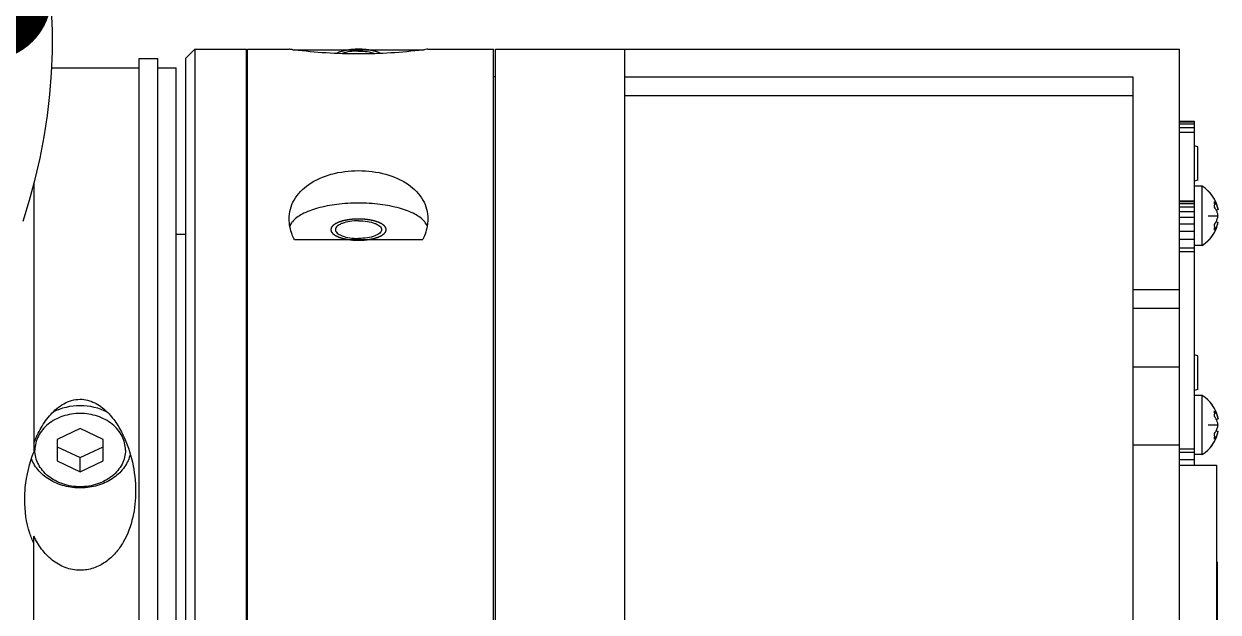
# Model space of a CAD drawing. Header units: millimetres. Extents: x 0 to 841, y 0 to 594.
# Drawn here: x 315.53 to 347.84, y 328.98 to 344.89 of the extents above; entities that cross this region are included whole.
import ezdxf

# ---------------------------------------------------------------- set-up
doc = ezdxf.new("R2010")
doc.units = ezdxf.units.MM
doc.header["$LTSCALE"] = 46.255
doc.layers.get('0').update_dxf_attribs({"linetype": 'CONTINUOUS'})
for name, color, linetype in [('AXIS', 7, 'CONTINUOUS'), ('COSMETIC', 7, 'CONTINUOUS'), ('NOTE', 7, 'CONTINUOUS')]:
    doc.layers.add(name, color=color, linetype=linetype)
doc.styles.get("Standard").update_dxf_attribs({"font": 'txt', "width": 0.85})
doc.dimstyles.get("Standard").update_dxf_attribs({"dimtxt": 3.5, "dimasz": 3.5, "dimexe": 1.5, "dimexo": 1, "dimtad": 1, "dimtxsty": 'STANDARD', "dimblk": '_FILLED', "dimblk1": '_FILLED', "dimblk2": '_FILLED', "dimcen": 0.09, "dimadec": 0, "dimazin": 0, "dimtol": 1, "dimtp": 0.01, "dimtm": 0.01, "dimtfac": 1, "dimtofl": 0, "dimtmove": 0, "dimatfit": 3, "dimldrblk": '_FILLED', "dimfxl": 1, "dimtolj": 1, "dimarcsym": 0})

# ---------------------------------------------------------------- blocks, each defined once
blk = doc.blocks.new('_FILLED')
at = {"color": 0, "linetype": 'BYBLOCK'}
blk.add_solid([(0, 0), (-1, 0.2143), (-1, -0.2143)], dxfattribs=at)

msp = doc.modelspace()

# ---------------------------------------------------------------- linework, layer by layer
at = {"color": 7, "linetype": 'CONTINUOUS'}
for p, q in [((319.905, 343.951), (320.155, 344.201)), ((320.155, 344.201), (320.155, 312.718)), ((328.296, 311.834), (328.296, 344.201)), ((328.296, 344.201), (346.796, 344.201)), ((331.796, 311.834), (331.796, 344.201)), ((346.796, 312.718), (346.796, 344.201)), ((318.655, 312.951), (318.655, 343.951)), ((318.655, 343.951), (319.155, 343.951)), ((319.155, 312.951), (319.155, 343.951)), ((319.905, 343.951), (319.905, 312.718)), ((316.285, 343.701), (318.655, 343.701)), ((319.155, 343.701), (319.655, 343.701)), ((319.655, 313.201), (319.655, 343.701)), ((345.546, 343.443), (331.796, 343.443)), ((345.546, 318.198), (345.546, 343.443)), ((345.546, 342.943), (331.796, 342.943)), ((346.796, 341.961), (347.195, 341.961)), ((346.796, 341.957), (347.195, 341.957)), ((347.195, 341.957), (347.195, 341.961)), ((321.586, 341.674), (321.555, 341.674)), ((347.296, 341.562), (347.195, 341.589)), ((347.296, 340.656), (347.296, 341.562)), ((315.805, 340.599), (315.805, 333.305)), ((347.296, 340.656), (347.195, 340.628)), ((347.411, 340.494), (347.195, 340.494)), ((347.411, 338.894), (347.411, 340.494)), ((321.586, 340.174), (321.555, 340.174)), ((347.787, 339.854), (347.843, 339.862)), ((347.787, 339.535), (347.843, 339.527)), ((319.655, 339.201), (319.905, 339.201)), ((347.411, 338.894), (347.195, 338.894)), ((346.796, 337.688), (345.546, 337.688)), ((346.796, 337.189), (345.546, 337.189)), ((347.296, 335.905), (347.195, 335.932)), ((347.296, 334.999), (347.296, 335.905)), ((346.796, 335.605), (345.546, 335.605)), ((347.296, 334.999), (347.195, 334.971)), ((347.411, 334.838), (347.195, 334.838)), ((347.411, 333.238), (347.411, 334.838)), ((321.586, 334.368), (321.555, 334.368)), ((347.787, 334.197), (347.843, 334.205)), ((317.055, 333.941), (316.43, 333.649)), ((317.68, 333.649), (317.055, 333.941)), ((347.787, 333.878), (347.843, 333.87)), ((316.43, 333.649), (316.43, 333.065)), ((316.43, 333.448), (317.055, 333.156)), ((317.055, 333.156), (317.68, 333.448)), ((317.68, 333.065), (317.68, 333.649)), ((346.796, 333.49), (345.546, 333.49)), ((317.055, 332.774), (317.055, 333.156)), ((347.411, 333.238), (347.195, 333.238)), ((316.43, 333.065), (317.055, 332.774)), ((317.055, 332.774), (317.68, 333.065)), ((321.586, 332.868), (321.555, 332.868)), ((347.796, 332.951), (347.796, 323.952)), ((315.805, 312.951), (315.805, 331.03)), ((347.816, 330.326), (347.796, 330.346)), ((347.816, 330.326), (347.816, 326.576))]:
    msp.add_line(p, q, dxfattribs=at)
at = {"color": 6, "linetype": 'CONTINUOUS'}
for p, q in [((346.796, 342.255), (347.195, 342.255)), ((346.796, 342.236), (347.195, 342.236)), ((346.796, 342.178), (347.195, 342.178)), ((347.195, 342.255), (347.195, 341.961)), ((346.796, 342.086), (347.195, 342.086)), ((347.195, 341.957), (347.195, 332.951)), ((346.796, 340.102), (347.195, 340.102)), ((346.796, 340.083), (347.195, 340.083)), ((346.796, 340.028), (347.195, 340.028)), ((346.796, 339.938), (347.195, 339.938)), ((346.796, 339.814), (347.195, 339.814)), ((346.796, 339.661), (347.195, 339.661)), ((346.796, 339.482), (347.195, 339.482)), ((346.796, 339.28), (347.195, 339.28)), ((346.796, 339.062), (347.195, 339.062)), ((346.796, 338.832), (347.195, 338.832)), ((346.796, 338.728), (347.195, 338.728)), ((346.796, 333.391), (347.195, 333.391)), ((346.796, 333.304), (347.195, 333.304)), ((346.796, 333.108), (347.195, 333.108))]:
    msp.add_line(p, q, dxfattribs=at)
at = {"color": 7, "linetype": 'CONTINUOUS'}
for centre, radius, start, end in [((300.805, 344.451), 15.5, 341.5686, 49.8222), ((346.918, 339.694), 0.94, 10.2812, 58.3634), ((347.285, 340.006), 0.465, 3.5777, 9.1083), ((347.193, 340.007), 0.557, 351.5751, 356.4765), ((347.201, 339.545), 0.663, 30.2643, 35.0303), ((347.267, 340.004), 0.483, 1.9483, 3.59), ((347.227, 340.004), 0.523, 356.5255, 358.082), ((347.248, 340.004), 0.503, 358.0676, 1.9324), ((347.23, 339.562), 0.629, 27.7147, 30.2565), ((347.249, 339.572), 0.608, 25.8086, 27.7108), ((347.275, 339.584), 0.58, 21.6351, 25.834), ((347.269, 339.807), 0.585, 334.186, 338.3449), ((347.3, 339.594), 0.553, 17.6746, 21.6404), ((347.3, 339.795), 0.553, 338.3596, 342.3254), ((347.323, 339.601), 0.529, 13.8384, 17.6705), ((347.323, 339.788), 0.529, 342.3295, 346.1616), ((347.341, 339.606), 0.509, 10.0433, 13.8351), ((347.341, 339.783), 0.509, 346.1649, 349.9567), ((346.918, 339.694), 0.94, 301.6366, 349.7188), ((347.194, 339.849), 0.672, 325.0006, 329.7049), ((347.201, 339.383), 0.549, 3.488, 8.4606), ((347.29, 339.383), 0.46, 350.8607, 356.4531), ((347.226, 339.385), 0.524, 1.9178, 3.4735), ((347.267, 339.385), 0.483, 356.4111, 358.052), ((347.24, 339.385), 0.51, 0.0048, 1.9192), ((347.255, 339.385), 0.495, 358.0534, 0.0043), ((347.23, 339.827), 0.629, 329.7435, 332.2853), ((347.249, 339.817), 0.608, 332.2892, 334.1914), ((347.38, 339.611), 0.47, 341.8813, 349.6995), ((346.918, 334.038), 0.94, 10.2812, 58.3634), ((347.285, 334.349), 0.465, 3.5777, 9.1083), ((347.193, 334.35), 0.557, 351.5751, 356.4765), ((347.201, 333.888), 0.663, 30.2643, 35.0303), ((347.267, 334.347), 0.483, 1.9483, 3.59), ((347.227, 334.347), 0.523, 356.5255, 358.082), ((347.248, 334.347), 0.503, 358.0676, 1.9324), ((347.23, 333.905), 0.629, 27.7147, 30.2565), ((347.249, 333.915), 0.608, 25.8086, 27.7108), ((347.275, 333.927), 0.58, 21.6351, 25.834), ((347.3, 333.937), 0.553, 17.6746, 21.6404), ((347.323, 333.944), 0.529, 13.8384, 17.6705), ((346.918, 334.038), 0.94, 301.6366, 349.7188), ((347.194, 334.192), 0.672, 325.0006, 329.7049), ((347.201, 333.726), 0.549, 3.488, 8.4606), ((347.23, 334.17), 0.629, 329.7435, 332.2853), ((347.249, 334.161), 0.608, 332.2892, 334.1914), ((347.269, 334.151), 0.585, 334.186, 338.3449), ((347.3, 334.138), 0.553, 338.3596, 342.3254), ((347.323, 334.131), 0.529, 342.3295, 346.1616), ((347.38, 333.954), 0.47, 341.8813, 349.6995), ((347.341, 333.949), 0.509, 10.0433, 13.8351), ((347.341, 334.126), 0.509, 346.1649, 349.9567), ((347.29, 333.726), 0.46, 350.8607, 356.4531), ((347.226, 333.728), 0.524, 1.9178, 3.4735), ((347.267, 333.728), 0.483, 356.4111, 358.052), ((347.24, 333.728), 0.51, 0.0048, 1.9192), ((347.255, 333.728), 0.495, 358.0534, 0.0043)]:
    msp.add_arc(centre, radius, start, end, dxfattribs=at)
at = {"color": 2, "linetype": 'CONTINUOUS'}
for points, knots in [([(324.34, 344.184), (324.331, 344.183), (324.314, 344.18), (324.295, 344.177), (324.282, 344.175), (324.277, 344.174), (324.273, 344.174), (324.269, 344.173), (324.262, 344.171), (324.251, 344.169), (324.239, 344.167), (324.227, 344.164), (324.217, 344.162), (324.21, 344.161), (324.206, 344.16), (324.202, 344.159), (324.197, 344.158), (324.186, 344.155), (324.172, 344.152), (324.159, 344.148), (324.152, 344.147), (324.148, 344.146), (324.145, 344.145), (324.143, 344.144), (324.139, 344.143), (324.133, 344.141), (324.12, 344.137), (324.108, 344.133), (324.097, 344.13), (324.093, 344.129), (324.089, 344.128), (324.086, 344.127), (324.08, 344.124), (324.072, 344.121), (324.062, 344.118), (324.052, 344.114), (324.044, 344.111), (324.038, 344.109), (324.035, 344.107), (324.032, 344.106), (324.029, 344.104), (324.023, 344.102), (324.015, 344.098), (324.003, 344.093), (323.994, 344.089), (323.989, 344.086)], [0, 0, 0, 0, 0.0625, 0.125, 0.140625, 0.15625, 0.164062, 0.171875, 0.1875, 0.21875, 0.25, 0.28125, 0.3125, 0.328125, 0.335938, 0.34375, 0.359375, 0.375, 0.4375, 0.46875, 0.484375, 0.492188, 0.5, 0.507812, 0.515625, 0.53125, 0.5625, 0.625, 0.640625, 0.65625, 0.664062, 0.671875, 0.6875, 0.71875, 0.75, 0.78125, 0.8125, 0.828125, 0.835938, 0.84375, 0.859375, 0.875, 0.90625, 0.9375, 1, 1, 1, 1]), ([(324.586, 344.2), (324.576, 344.2), (324.563, 344.2), (324.547, 344.199), (324.537, 344.199), (324.524, 344.199), (324.511, 344.198), (324.5, 344.198), (324.49, 344.197), (324.48, 344.197), (324.469, 344.196), (324.461, 344.196), (324.454, 344.195), (324.443, 344.195), (324.433, 344.194), (324.423, 344.193), (324.413, 344.192), (324.4, 344.191), (324.387, 344.19), (324.377, 344.188), (324.362, 344.187), (324.35, 344.185), (324.34, 344.184)], [0, 0, 0, 0, 0.125, 0.15625, 0.1875, 0.25, 0.3125, 0.34375, 0.375, 0.4375, 0.46875, 0.5, 0.53125, 0.5625, 0.625, 0.65625, 0.6875, 0.75, 0.8125, 0.84375, 0.875, 1, 1, 1, 1]), ([(324.833, 344.184), (324.823, 344.185), (324.811, 344.187), (324.796, 344.188), (324.786, 344.189), (324.773, 344.191), (324.76, 344.192), (324.75, 344.193), (324.74, 344.194), (324.73, 344.194), (324.719, 344.195), (324.712, 344.196), (324.704, 344.196), (324.694, 344.197), (324.683, 344.197), (324.673, 344.198), (324.662, 344.198), (324.649, 344.199), (324.636, 344.199), (324.626, 344.199), (324.61, 344.2), (324.597, 344.2), (324.586, 344.2)], [0, 0, 0, 0, 0.125, 0.15625, 0.1875, 0.25, 0.3125, 0.34375, 0.375, 0.4375, 0.46875, 0.5, 0.53125, 0.5625, 0.625, 0.65625, 0.6875, 0.75, 0.8125, 0.84375, 0.875, 1, 1, 1, 1]), ([(325.184, 344.086), (325.178, 344.089), (325.17, 344.093), (325.158, 344.098), (325.151, 344.102), (325.145, 344.104), (325.141, 344.106), (325.138, 344.107), (325.136, 344.108), (325.133, 344.109), (325.128, 344.111), (325.121, 344.114), (325.111, 344.117), (325.101, 344.121), (325.093, 344.124), (325.087, 344.126), (325.084, 344.128), (325.081, 344.129), (325.076, 344.13), (325.065, 344.133), (325.053, 344.137), (325.04, 344.141), (325.034, 344.143), (325.031, 344.144), (325.028, 344.145), (325.025, 344.146), (325.021, 344.147), (325.015, 344.148), (325.001, 344.152), (324.988, 344.155), (324.976, 344.158), (324.971, 344.159), (324.968, 344.16), (324.964, 344.161), (324.957, 344.162), (324.946, 344.164), (324.934, 344.167), (324.922, 344.169), (324.912, 344.171), (324.905, 344.173), (324.901, 344.173), (324.896, 344.174), (324.891, 344.175), (324.883, 344.176), (324.872, 344.178), (324.855, 344.181), (324.842, 344.183), (324.833, 344.184)], [0, 0, 0, 0, 0.0625, 0.09375, 0.125, 0.140625, 0.15625, 0.164062, 0.171875, 0.179688, 0.1875, 0.21875, 0.25, 0.28125, 0.3125, 0.328125, 0.335938, 0.34375, 0.359375, 0.375, 0.4375, 0.46875, 0.484375, 0.492188, 0.5, 0.507812, 0.515625, 0.53125, 0.5625, 0.625, 0.640625, 0.65625, 0.664062, 0.671875, 0.6875, 0.71875, 0.75, 0.78125, 0.8125, 0.828125, 0.835938, 0.84375, 0.859375, 0.875, 0.90625, 0.9375, 1, 1, 1, 1]), ([(324.586, 339.608), (324.574, 339.607), (324.55, 339.606), (324.52, 339.605), (324.495, 339.604), (324.48, 339.604), (324.468, 339.603), (324.459, 339.603), (324.451, 339.603), (324.446, 339.602), (324.443, 339.602), (324.441, 339.602), (324.439, 339.602), (324.436, 339.602), (324.431, 339.601), (324.423, 339.6), (324.414, 339.599), (324.403, 339.598), (324.388, 339.596), (324.371, 339.594), (324.353, 339.592), (324.339, 339.59), (324.327, 339.589), (324.318, 339.588), (324.311, 339.587), (324.306, 339.587), (324.303, 339.586), (324.301, 339.586), (324.299, 339.586), (324.296, 339.585), (324.291, 339.584), (324.284, 339.583), (324.276, 339.581), (324.266, 339.579), (324.252, 339.576), (324.236, 339.573), (324.22, 339.57), (324.206, 339.567), (324.196, 339.565), (324.188, 339.563), (324.181, 339.562), (324.176, 339.561), (324.173, 339.56), (324.171, 339.56), (324.17, 339.559), (324.167, 339.558), (324.163, 339.557), (324.157, 339.555), (324.15, 339.553), (324.14, 339.55), (324.128, 339.546), (324.114, 339.542), (324.099, 339.537), (324.087, 339.533), (324.078, 339.53), (324.072, 339.529), (324.067, 339.527), (324.063, 339.526), (324.06, 339.525), (324.058, 339.524), (324.057, 339.524), (324.056, 339.524), (324.055, 339.523), (324.054, 339.523), (324.053, 339.522), (324.05, 339.521), (324.047, 339.52), (324.044, 339.518), (324.039, 339.515), (324.031, 339.512), (324.021, 339.507), (324.01, 339.502), (323.998, 339.497), (323.988, 339.492), (323.981, 339.488), (323.976, 339.486), (323.972, 339.484), (323.969, 339.483), (323.967, 339.482), (323.965, 339.481), (323.964, 339.481), (323.963, 339.48), (323.963, 339.48), (323.962, 339.479), (323.961, 339.479), (323.959, 339.477), (323.957, 339.476), (323.954, 339.474), (323.95, 339.471), (323.944, 339.467), (323.937, 339.462), (323.929, 339.456), (323.92, 339.449), (323.913, 339.444), (323.907, 339.44), (323.903, 339.438), (323.901, 339.436), (323.898, 339.434), (323.897, 339.433), (323.895, 339.432), (323.895, 339.431), (323.894, 339.431), (323.894, 339.431), (323.893, 339.43), (323.892, 339.429), (323.891, 339.428), (323.89, 339.426), (323.888, 339.424), (323.886, 339.421), (323.882, 339.416), (323.878, 339.411), (323.873, 339.404), (323.867, 339.397), (323.863, 339.392), (323.859, 339.387), (323.857, 339.385), (323.855, 339.382), (323.854, 339.381), (323.853, 339.379), (323.852, 339.378), (323.852, 339.378), (323.851, 339.377), (323.851, 339.377), (323.851, 339.376), (323.851, 339.375), (323.85, 339.374), (323.85, 339.372), (323.849, 339.37), (323.848, 339.367), (323.847, 339.362), (323.846, 339.356), (323.844, 339.349), (323.842, 339.342), (323.84, 339.336), (323.839, 339.331), (323.838, 339.328), (323.838, 339.326), (323.837, 339.324), (323.837, 339.323), (323.837, 339.322), (323.837, 339.321), (323.836, 339.321), (323.837, 339.32), (323.837, 339.32), (323.837, 339.319), (323.837, 339.317), (323.838, 339.315), (323.838, 339.313), (323.839, 339.31), (323.84, 339.306), (323.842, 339.3), (323.844, 339.293), (323.845, 339.286), (323.847, 339.28), (323.848, 339.275), (323.849, 339.272), (323.849, 339.27), (323.85, 339.268), (323.85, 339.267), (323.85, 339.266), (323.851, 339.265), (323.851, 339.265), (323.851, 339.264), (323.851, 339.264), (323.852, 339.263), (323.853, 339.262), (323.855, 339.26), (323.856, 339.258), (323.859, 339.255), (323.862, 339.25), (323.867, 339.245), (323.872, 339.238), (323.877, 339.231), (323.882, 339.226), (323.885, 339.221), (323.887, 339.219), (323.889, 339.216), (323.89, 339.215), (323.891, 339.213), (323.892, 339.212), (323.893, 339.212), (323.893, 339.211), (323.894, 339.211), (323.894, 339.21), (323.896, 339.209), (323.897, 339.208), (323.899, 339.207), (323.902, 339.205), (323.906, 339.202), (323.912, 339.198), (323.919, 339.193), (323.927, 339.187), (323.936, 339.18), (323.943, 339.175), (323.949, 339.171), (323.952, 339.169), (323.955, 339.166), (323.957, 339.165), (323.959, 339.164), (323.96, 339.163), (323.961, 339.162), (323.962, 339.162), (323.963, 339.161), (323.963, 339.161), (323.965, 339.16), (323.968, 339.159), (323.971, 339.158), (323.975, 339.156), (323.979, 339.154), (323.987, 339.15), (323.997, 339.145), (324.009, 339.14), (324.021, 339.134), (324.031, 339.13), (324.038, 339.126), (324.043, 339.124), (324.047, 339.122), (324.05, 339.12), (324.053, 339.119), (324.054, 339.119), (324.055, 339.118), (324.056, 339.118), (324.057, 339.117), (324.058, 339.117), (324.06, 339.116), (324.063, 339.115), (324.067, 339.114), (324.071, 339.113), (324.077, 339.111), (324.087, 339.108), (324.099, 339.104), (324.113, 339.1), (324.127, 339.095), (324.139, 339.092), (324.148, 339.089), (324.155, 339.087), (324.161, 339.085), (324.165, 339.083), (324.167, 339.083), (324.169, 339.082), (324.171, 339.082), (324.174, 339.081), (324.179, 339.08), (324.185, 339.079), (324.193, 339.077), (324.204, 339.075), (324.218, 339.072), (324.234, 339.069), (324.25, 339.066), (324.263, 339.063), (324.274, 339.061), (324.282, 339.059), (324.289, 339.058), (324.294, 339.057), (324.296, 339.056), (324.298, 339.056), (324.3, 339.055), (324.303, 339.055), (324.308, 339.055), (324.316, 339.054), (324.324, 339.053), (324.336, 339.051), (324.351, 339.05), (324.368, 339.048), (324.386, 339.045), (324.4, 339.044), (324.412, 339.042), (324.421, 339.041), (324.428, 339.041), (324.433, 339.04), (324.436, 339.04), (324.438, 339.039), (324.441, 339.039), (324.444, 339.039), (324.449, 339.039), (324.457, 339.039), (324.466, 339.038), (324.478, 339.038), (324.494, 339.037), (324.518, 339.036), (324.549, 339.035), (324.574, 339.034), (324.586, 339.034)], [0, 0, 0, 0, 0.015625, 0.03125, 0.039062, 0.046875, 0.050781, 0.054688, 0.058594, 0.060547, 0.061523, 0.0625, 0.063477, 0.064453, 0.066406, 0.070312, 0.074219, 0.078125, 0.085938, 0.09375, 0.101562, 0.109375, 0.113281, 0.117188, 0.121094, 0.123047, 0.124023, 0.125, 0.125977, 0.126953, 0.128906, 0.132812, 0.136719, 0.140625, 0.148438, 0.15625, 0.164062, 0.171875, 0.175781, 0.179688, 0.183594, 0.185547, 0.186523, 0.1875, 0.188477, 0.189453, 0.191406, 0.195312, 0.199219, 0.203125, 0.210938, 0.21875, 0.226562, 0.234375, 0.238281, 0.242188, 0.244141, 0.246094, 0.248047, 0.249023, 0.249512, 0.25, 0.250488, 0.250977, 0.251953, 0.253906, 0.255859, 0.257812, 0.261719, 0.265625, 0.273438, 0.28125, 0.289062, 0.296875, 0.300781, 0.304688, 0.306641, 0.308594, 0.310547, 0.311523, 0.312012, 0.3125, 0.312988, 0.313477, 0.314453, 0.316406, 0.318359, 0.320312, 0.324219, 0.328125, 0.335938, 0.34375, 0.351562, 0.359375, 0.363281, 0.367188, 0.369141, 0.371094, 0.373047, 0.374023, 0.374512, 0.375, 0.375488, 0.375977, 0.376953, 0.378906, 0.380859, 0.382812, 0.386719, 0.390625, 0.398438, 0.40625, 0.414062, 0.421875, 0.425781, 0.429688, 0.431641, 0.433594, 0.435547, 0.436523, 0.437012, 0.4375, 0.437988, 0.438477, 0.439453, 0.441406, 0.443359, 0.445312, 0.449219, 0.453125, 0.460938, 0.46875, 0.476562, 0.484375, 0.488281, 0.492188, 0.494141, 0.496094, 0.498047, 0.499023, 0.499512, 0.5, 0.500488, 0.500977, 0.501953, 0.503906, 0.505859, 0.507812, 0.511719, 0.515625, 0.523438, 0.53125, 0.539062, 0.546875, 0.550781, 0.554688, 0.556641, 0.558594, 0.560547, 0.561523, 0.562012, 0.5625, 0.562988, 0.563477, 0.564453, 0.566406, 0.568359, 0.570312, 0.574219, 0.578125, 0.585938, 0.59375, 0.601562, 0.609375, 0.613281, 0.617188, 0.619141, 0.621094, 0.623047, 0.624023, 0.624512, 0.625, 0.625488, 0.625977, 0.626953, 0.628906, 0.630859, 0.632812, 0.636719, 0.640625, 0.648438, 0.65625, 0.664062, 0.671875, 0.675781, 0.679688, 0.681641, 0.683594, 0.685547, 0.686523, 0.687012, 0.6875, 0.687988, 0.688477, 0.689453, 0.691406, 0.693359, 0.695312, 0.699219, 0.703125, 0.710938, 0.71875, 0.726562, 0.734375, 0.738281, 0.742188, 0.744141, 0.746094, 0.748047, 0.749023, 0.749512, 0.75, 0.750488, 0.750977, 0.751953, 0.753906, 0.755859, 0.757812, 0.761719, 0.765625, 0.773438, 0.78125, 0.789062, 0.796875, 0.800781, 0.804688, 0.808594, 0.810547, 0.811523, 0.8125, 0.813477, 0.814453, 0.816406, 0.820312, 0.824219, 0.828125, 0.835938, 0.84375, 0.851562, 0.859375, 0.863281, 0.867188, 0.871094, 0.873047, 0.874023, 0.875, 0.875977, 0.876953, 0.878906, 0.882812, 0.886719, 0.890625, 0.898438, 0.90625, 0.914062, 0.921875, 0.925781, 0.929688, 0.933594, 0.935547, 0.936523, 0.9375, 0.938477, 0.939453, 0.941406, 0.945312, 0.949219, 0.953125, 0.960938, 0.96875, 0.984375, 1, 1, 1, 1]), ([(324.586, 339.034), (324.599, 339.034), (324.623, 339.035), (324.653, 339.036), (324.677, 339.037), (324.693, 339.038), (324.705, 339.038), (324.714, 339.038), (324.721, 339.039), (324.727, 339.039), (324.73, 339.039), (324.732, 339.039), (324.734, 339.039), (324.737, 339.04), (324.742, 339.04), (324.75, 339.041), (324.758, 339.042), (324.77, 339.044), (324.785, 339.045), (324.802, 339.047), (324.82, 339.049), (324.834, 339.051), (324.846, 339.052), (324.855, 339.053), (324.862, 339.054), (324.867, 339.055), (324.87, 339.055), (324.872, 339.055), (324.874, 339.056), (324.877, 339.056), (324.882, 339.057), (324.888, 339.059), (324.896, 339.06), (324.907, 339.062), (324.921, 339.065), (324.937, 339.068), (324.953, 339.072), (324.966, 339.074), (324.977, 339.077), (324.985, 339.078), (324.992, 339.08), (324.997, 339.081), (324.999, 339.081), (325.002, 339.082), (325.003, 339.082), (325.006, 339.083), (325.01, 339.084), (325.016, 339.086), (325.023, 339.088), (325.033, 339.091), (325.045, 339.095), (325.059, 339.1), (325.074, 339.104), (325.086, 339.108), (325.095, 339.111), (325.101, 339.113), (325.106, 339.114), (325.11, 339.115), (325.113, 339.116), (325.115, 339.117), (325.116, 339.117), (325.117, 339.118), (325.117, 339.118), (325.118, 339.119), (325.12, 339.119), (325.123, 339.12), (325.125, 339.122), (325.129, 339.124), (325.134, 339.126), (325.142, 339.129), (325.152, 339.134), (325.163, 339.139), (325.175, 339.145), (325.185, 339.149), (325.192, 339.153), (325.197, 339.155), (325.201, 339.157), (325.204, 339.158), (325.206, 339.159), (325.208, 339.16), (325.209, 339.161), (325.21, 339.161), (325.21, 339.161), (325.211, 339.162), (325.212, 339.163), (325.214, 339.164), (325.216, 339.166), (325.219, 339.168), (325.223, 339.17), (325.228, 339.174), (325.236, 339.18), (325.244, 339.186), (325.253, 339.192), (325.26, 339.197), (325.266, 339.201), (325.269, 339.204), (325.272, 339.206), (325.275, 339.207), (325.276, 339.209), (325.278, 339.209), (325.278, 339.21), (325.279, 339.21), (325.279, 339.211), (325.28, 339.211), (325.28, 339.212), (325.282, 339.214), (325.283, 339.215), (325.285, 339.218), (325.287, 339.22), (325.29, 339.225), (325.295, 339.23), (325.3, 339.237), (325.306, 339.244), (325.31, 339.249), (325.314, 339.254), (325.316, 339.257), (325.318, 339.259), (325.319, 339.261), (325.32, 339.262), (325.321, 339.263), (325.321, 339.264), (325.322, 339.264), (325.322, 339.264), (325.322, 339.265), (325.322, 339.266), (325.323, 339.267), (325.323, 339.269), (325.324, 339.272), (325.324, 339.275), (325.326, 339.279), (325.327, 339.285), (325.329, 339.292), (325.331, 339.299), (325.332, 339.305), (325.334, 339.31), (325.334, 339.313), (325.335, 339.315), (325.336, 339.317), (325.336, 339.319), (325.336, 339.32), (325.336, 339.32), (325.337, 339.321), (325.336, 339.321), (325.336, 339.322), (325.336, 339.323), (325.336, 339.324), (325.335, 339.326), (325.335, 339.328), (325.334, 339.331), (325.333, 339.336), (325.331, 339.342), (325.329, 339.349), (325.328, 339.356), (325.326, 339.361), (325.325, 339.366), (325.324, 339.369), (325.323, 339.371), (325.323, 339.373), (325.323, 339.374), (325.322, 339.375), (325.322, 339.376), (325.322, 339.376), (325.322, 339.377), (325.321, 339.377), (325.321, 339.378), (325.32, 339.38), (325.318, 339.381), (325.316, 339.384), (325.314, 339.386), (325.311, 339.391), (325.306, 339.397), (325.301, 339.403), (325.296, 339.41), (325.291, 339.416), (325.288, 339.42), (325.286, 339.423), (325.284, 339.425), (325.282, 339.427), (325.281, 339.428), (325.281, 339.429), (325.28, 339.43), (325.28, 339.43), (325.279, 339.43), (325.279, 339.431), (325.277, 339.432), (325.276, 339.433), (325.273, 339.435), (325.271, 339.437), (325.267, 339.439), (325.261, 339.443), (325.254, 339.449), (325.245, 339.455), (325.237, 339.461), (325.23, 339.466), (325.224, 339.47), (325.22, 339.473), (325.218, 339.475), (325.215, 339.476), (325.214, 339.478), (325.212, 339.479), (325.212, 339.479), (325.211, 339.48), (325.21, 339.48), (325.209, 339.48), (325.208, 339.481), (325.205, 339.482), (325.202, 339.484), (325.198, 339.485), (325.193, 339.488), (325.186, 339.491), (325.176, 339.496), (325.164, 339.502), (325.152, 339.507), (325.142, 339.512), (325.134, 339.515), (325.13, 339.518), (325.126, 339.519), (325.123, 339.521), (325.12, 339.522), (325.118, 339.523), (325.117, 339.523), (325.117, 339.524), (325.116, 339.524), (325.115, 339.524), (325.113, 339.525), (325.11, 339.526), (325.106, 339.527), (325.101, 339.528), (325.096, 339.53), (325.086, 339.533), (325.074, 339.537), (325.06, 339.541), (325.046, 339.546), (325.034, 339.55), (325.025, 339.552), (325.018, 339.555), (325.012, 339.557), (325.008, 339.558), (325.005, 339.559), (325.004, 339.559), (325.002, 339.56), (324.999, 339.56), (324.994, 339.561), (324.988, 339.562), (324.979, 339.564), (324.969, 339.566), (324.955, 339.569), (324.939, 339.572), (324.923, 339.576), (324.91, 339.578), (324.899, 339.581), (324.891, 339.582), (324.884, 339.584), (324.879, 339.585), (324.877, 339.585), (324.875, 339.586), (324.872, 339.586), (324.87, 339.586), (324.864, 339.587), (324.857, 339.588), (324.848, 339.589), (324.837, 339.59), (324.822, 339.592), (324.805, 339.594), (324.787, 339.596), (324.773, 339.598), (324.761, 339.599), (324.752, 339.6), (324.745, 339.601), (324.74, 339.601), (324.737, 339.602), (324.735, 339.602), (324.732, 339.602), (324.729, 339.602), (324.724, 339.602), (324.716, 339.603), (324.707, 339.603), (324.695, 339.604), (324.679, 339.604), (324.654, 339.605), (324.623, 339.606), (324.599, 339.607), (324.586, 339.608)], [0, 0, 0, 0, 0.015625, 0.03125, 0.039062, 0.046875, 0.050781, 0.054688, 0.058594, 0.060547, 0.061523, 0.0625, 0.063477, 0.064453, 0.066406, 0.070312, 0.074219, 0.078125, 0.085938, 0.09375, 0.101562, 0.109375, 0.113281, 0.117188, 0.121094, 0.123047, 0.124023, 0.125, 0.125977, 0.126953, 0.128906, 0.132812, 0.136719, 0.140625, 0.148438, 0.15625, 0.164062, 0.171875, 0.175781, 0.179688, 0.183594, 0.185547, 0.186523, 0.1875, 0.188477, 0.189453, 0.191406, 0.195312, 0.199219, 0.203125, 0.210938, 0.21875, 0.226562, 0.234375, 0.238281, 0.242188, 0.244141, 0.246094, 0.248047, 0.249023, 0.249512, 0.25, 0.250488, 0.250977, 0.251953, 0.253906, 0.255859, 0.257812, 0.261719, 0.265625, 0.273438, 0.28125, 0.289062, 0.296875, 0.300781, 0.304688, 0.306641, 0.308594, 0.310547, 0.311523, 0.312012, 0.3125, 0.312988, 0.313477, 0.314453, 0.316406, 0.318359, 0.320312, 0.324219, 0.328125, 0.335938, 0.34375, 0.351562, 0.359375, 0.363281, 0.367188, 0.369141, 0.371094, 0.373047, 0.374023, 0.374512, 0.375, 0.375488, 0.375977, 0.376953, 0.378906, 0.380859, 0.382812, 0.386719, 0.390625, 0.398438, 0.40625, 0.414062, 0.421875, 0.425781, 0.429688, 0.431641, 0.433594, 0.435547, 0.436523, 0.437012, 0.4375, 0.437988, 0.438477, 0.439453, 0.441406, 0.443359, 0.445312, 0.449219, 0.453125, 0.460938, 0.46875, 0.476562, 0.484375, 0.488281, 0.492188, 0.494141, 0.496094, 0.498047, 0.499023, 0.499512, 0.5, 0.500488, 0.500977, 0.501953, 0.503906, 0.505859, 0.507812, 0.511719, 0.515625, 0.523438, 0.53125, 0.539062, 0.546875, 0.550781, 0.554688, 0.556641, 0.558594, 0.560547, 0.561523, 0.562012, 0.5625, 0.562988, 0.563477, 0.564453, 0.566406, 0.568359, 0.570312, 0.574219, 0.578125, 0.585938, 0.59375, 0.601562, 0.609375, 0.613281, 0.617188, 0.619141, 0.621094, 0.623047, 0.624023, 0.624512, 0.625, 0.625488, 0.625977, 0.626953, 0.628906, 0.630859, 0.632812, 0.636719, 0.640625, 0.648438, 0.65625, 0.664062, 0.671875, 0.675781, 0.679688, 0.681641, 0.683594, 0.685547, 0.686523, 0.687012, 0.6875, 0.687988, 0.688477, 0.689453, 0.691406, 0.693359, 0.695312, 0.699219, 0.703125, 0.710938, 0.71875, 0.726562, 0.734375, 0.738281, 0.742188, 0.744141, 0.746094, 0.748047, 0.749023, 0.749512, 0.75, 0.750488, 0.750977, 0.751953, 0.753906, 0.755859, 0.757812, 0.761719, 0.765625, 0.773438, 0.78125, 0.789062, 0.796875, 0.800781, 0.804688, 0.808594, 0.810547, 0.811523, 0.8125, 0.813477, 0.814453, 0.816406, 0.820312, 0.824219, 0.828125, 0.835938, 0.84375, 0.851562, 0.859375, 0.863281, 0.867188, 0.871094, 0.873047, 0.874023, 0.875, 0.875977, 0.876953, 0.878906, 0.882812, 0.886719, 0.890625, 0.898438, 0.90625, 0.914062, 0.921875, 0.925781, 0.929688, 0.933594, 0.935547, 0.936523, 0.9375, 0.938477, 0.939453, 0.941406, 0.945312, 0.949219, 0.953125, 0.960938, 0.96875, 0.984375, 1, 1, 1, 1])]:
    msp.add_open_spline(points, degree=3, knots=knots, dxfattribs=at)
at = {"color": 7, "linetype": 'CONTINUOUS'}
for points, knots in [([(347.744, 340.079), (347.769, 340.047), (347.812, 339.978), (347.836, 339.901), (347.843, 339.862)], [0, 0, 0, 0, 0.508609, 1, 1, 1, 1]), ([(347.827, 339.465), (347.818, 339.437), (347.795, 339.383), (347.762, 339.333), (347.744, 339.31)], [0, 0, 0, 0, 0.492492, 1, 1, 1, 1]), ([(315.805, 333.561), (315.86, 333.699), (315.989, 333.968), (316.248, 334.336), (316.539, 334.587), (316.821, 334.71), (316.977, 334.733), (317.055, 334.733)], [0, 0, 0, 0, 0.246272, 0.493005, 0.742769, 0.870601, 1, 1, 1, 1]), ([(317.795, 334.383), (317.57, 334.499), (317.056, 334.616), (316.541, 334.5), (316.316, 334.384)], [0, 0, 0, 0, 0.499987, 1, 1, 1, 1]), ([(317.055, 334.733), (317.19, 334.733), (317.459, 334.662), (317.779, 334.418), (318.028, 334.112), (318.285, 333.66), (318.495, 333.036), (318.555, 332.513), (318.555, 332.251)], [0, 0, 0, 0, 0.128484, 0.254398, 0.37853, 0.502092, 0.749611, 1, 1, 1, 1]), ([(347.744, 334.422), (347.769, 334.39), (347.812, 334.321), (347.836, 334.244), (347.843, 334.205)], [0, 0, 0, 0, 0.508609, 1, 1, 1, 1]), ([(318.28, 333.357), (318.28, 333.422), (318.264, 333.554), (318.193, 333.742), (318.078, 333.915), (317.923, 334.066), (317.737, 334.189), (317.451, 334.311), (317.055, 334.374), (316.659, 334.311), (316.374, 334.189), (316.187, 334.066), (316.033, 333.915), (315.918, 333.742), (315.846, 333.554), (315.83, 333.422), (315.83, 333.357)], [0, 0, 0, 0, 0.055939, 0.11296, 0.171938, 0.233375, 0.297368, 0.363635, 0.5, 0.636365, 0.702632, 0.766625, 0.828062, 0.88704, 0.944061, 1, 1, 1, 1]), ([(347.827, 333.808), (347.818, 333.78), (347.795, 333.726), (347.762, 333.677), (347.744, 333.653)], [0, 0, 0, 0, 0.492492, 1, 1, 1, 1]), ([(315.555, 332.016), (315.555, 332.127), (315.577, 332.566), (315.681, 333.001), (315.805, 333.305)], [0, 0, 0, 0, 0.252318, 1, 1, 1, 1]), ([(318.409, 333.25), (318.395, 333.189), (318.355, 333.067), (318.225, 332.837), (317.974, 332.59), (317.582, 332.396), (317.136, 332.315), (316.682, 332.354), (316.266, 332.509), (315.982, 332.73), (315.82, 332.946), (315.762, 333.063), (315.739, 333.123)], [0, 0, 0, 0, 0.055815, 0.113109, 0.233259, 0.361673, 0.495663, 0.630558, 0.761386, 0.884573, 0.9432, 1, 1, 1, 1]), ([(318.28, 333.357), (318.28, 333.292), (318.264, 333.161), (318.193, 332.973), (318.078, 332.8), (317.923, 332.649), (317.737, 332.526), (317.451, 332.404), (317.055, 332.341), (316.659, 332.404), (316.374, 332.526), (316.187, 332.649), (316.033, 332.8), (315.918, 332.973), (315.846, 333.161), (315.83, 333.292), (315.83, 333.357)], [0, 0, 0, 0, 0.055939, 0.11296, 0.171938, 0.233375, 0.297368, 0.363635, 0.5, 0.636365, 0.702632, 0.766625, 0.828062, 0.88704, 0.944061, 1, 1, 1, 1]), ([(318.555, 332.251), (318.556, 332.013), (318.508, 331.535), (318.3, 330.963), (318.021, 330.566), (317.75, 330.318), (317.422, 330.148), (317.177, 330.107), (317.055, 330.107)], [0, 0, 0, 0, 0.246428, 0.495453, 0.621182, 0.747288, 0.873586, 1, 1, 1, 1]), ([(315.805, 330.821), (315.761, 330.914), (315.611, 331.296), (315.555, 331.71), (315.555, 332.016)], [0, 0, 0, 0, 0.252296, 1, 1, 1, 1]), ([(317.055, 330.107), (316.919, 330.107), (316.643, 330.159), (316.285, 330.37), (316.001, 330.671), (315.863, 330.907), (315.805, 331.03)], [0, 0, 0, 0, 0.250558, 0.500984, 0.750937, 1, 1, 1, 1])]:
    msp.add_open_spline(points, degree=3, knots=knots, dxfattribs=at)
at = {"layer": 'AXIS', "color": 7, "linetype": 'CONTINUOUS'}
for p, q in [((320.155, 344.201), (321.555, 344.201)), ((321.555, 312.718), (321.555, 344.201)), ((321.586, 312.718), (321.586, 344.201)), ((321.586, 344.201), (322.711, 344.201)), ((322.711, 344.201), (322.712, 344.201)), ((322.85, 344.184), (326.323, 344.184)), ((326.461, 344.201), (326.461, 344.201)), ((326.461, 344.201), (328.236, 344.201)), ((328.236, 312.718), (328.236, 344.201)), ((328.296, 343.451), (328.236, 343.451)), ((322.85, 339.05), (326.323, 339.05)), ((346.796, 332.951), (347.796, 332.951))]:
    msp.add_line(p, q, dxfattribs=at)
for centre, start, end in [((324.062, 353.488), 262.3291, 262.5288), ((325.111, 353.488), 277.4712, 277.6709)]:
    msp.add_arc(centre, 9.384, start, end, dxfattribs=at)
for points, knots in [([(322.719, 344.2), (322.717, 344.2), (322.715, 344.201), (322.712, 344.201), (322.711, 344.201)], [0, 0, 0, 0, 0.746467, 1, 1, 1, 1]), ([(322.809, 344.187), (322.799, 344.189), (322.769, 344.193), (322.739, 344.197), (322.719, 344.2)], [0, 0, 0, 0, 0.355457, 1, 1, 1, 1]), ([(326.331, 344.183), (325.753, 344.107), (324.586, 344.039), (323.42, 344.107), (322.842, 344.183)], [0, 0, 0, 0, 0.5, 1, 1, 1, 1]), ([(324.586, 344.152), (324.507, 344.152), (324.359, 344.142), (324.213, 344.108), (324.148, 344.083)], [0, 0, 0, 0, 0.533385, 1, 1, 1, 1]), ([(324.586, 344.152), (324.666, 344.152), (324.814, 344.142), (324.96, 344.108), (325.025, 344.083)], [0, 0, 0, 0, 0.533385, 1, 1, 1, 1]), ([(326.451, 344.2), (326.447, 344.199), (326.418, 344.195), (326.388, 344.191), (326.363, 344.187)], [0, 0, 0, 0, 0.153783, 1, 1, 1, 1]), ([(326.461, 344.201), (326.461, 344.201), (326.456, 344.201), (326.454, 344.2), (326.451, 344.2)], [0, 0, 0, 0, 0.252858, 1, 1, 1, 1]), ([(322.711, 339.61), (322.711, 339.698), (322.734, 339.877), (322.873, 340.223), (323.243, 340.597), (323.865, 340.858), (324.586, 340.947), (325.308, 340.858), (325.93, 340.597), (326.299, 340.223), (326.439, 339.877), (326.461, 339.698), (326.461, 339.61)], [0, 0, 0, 0, 0.052507, 0.105544, 0.219842, 0.352853, 0.5, 0.647147, 0.780158, 0.894456, 0.947493, 1, 1, 1, 1]), ([(326.376, 339.535), (326.305, 339.621), (326.084, 339.771), (325.671, 339.92), (325.155, 340.016), (324.586, 340.05), (324.017, 340.016), (323.502, 339.92), (323.089, 339.771), (322.868, 339.621), (322.797, 339.535)], [0, 0, 0, 0, 0.087543, 0.204852, 0.345961, 0.5, 0.654039, 0.795148, 0.912457, 1, 1, 1, 1]), ([(322.85, 339.05), (322.828, 339.095), (322.75, 339.272), (322.711, 339.467), (322.711, 339.61)], [0, 0, 0, 0, 0.260321, 1, 1, 1, 1]), ([(326.461, 339.61), (326.461, 339.563), (326.449, 339.37), (326.388, 339.181), (326.323, 339.05)], [0, 0, 0, 0, 0.24233, 1, 1, 1, 1]), ([(322.797, 339.535), (322.789, 339.525), (322.758, 339.484), (322.735, 339.438), (322.724, 339.403)], [0, 0, 0, 0, 0.268082, 1, 1, 1, 1]), ([(324.586, 339.56), (324.506, 339.56), (324.357, 339.549), (324.182, 339.509), (324.07, 339.458), (323.998, 339.41), (323.961, 339.355), (323.961, 339.321)], [0, 0, 0, 0, 0.338311, 0.633391, 0.754357, 0.854525, 1, 1, 1, 1]), ([(323.961, 339.321), (323.961, 339.286), (323.998, 339.231), (324.07, 339.184), (324.182, 339.133), (324.357, 339.092), (324.506, 339.081), (324.586, 339.081)], [0, 0, 0, 0, 0.145475, 0.245643, 0.366609, 0.661689, 1, 1, 1, 1]), ([(324.586, 339.56), (324.666, 339.56), (324.816, 339.549), (324.991, 339.509), (325.103, 339.458), (325.175, 339.41), (325.211, 339.355), (325.211, 339.321)], [0, 0, 0, 0, 0.338311, 0.633391, 0.754357, 0.854525, 1, 1, 1, 1]), ([(325.211, 339.321), (325.211, 339.286), (325.175, 339.231), (325.103, 339.184), (324.991, 339.133), (324.816, 339.092), (324.666, 339.081), (324.586, 339.081)], [0, 0, 0, 0, 0.145475, 0.245643, 0.366609, 0.661689, 1, 1, 1, 1]), ([(326.449, 339.403), (326.446, 339.414), (326.428, 339.462), (326.4, 339.505), (326.376, 339.535)], [0, 0, 0, 0, 0.234996, 1, 1, 1, 1])]:
    msp.add_open_spline(points, degree=3, knots=knots, dxfattribs=at)
at = {"layer": 'COSMETIC', "color": 7, "linetype": 'CONTINUOUS'}
for p, q in [((347.576, 339.694), (347.843, 339.694)), ((347.576, 334.038), (347.843, 334.038))]:
    msp.add_line(p, q, dxfattribs=at)
for centre, start, end in [((346.918, 339.694), 10.2812, 45.6354), ((346.918, 339.694), 314.3646, 349.7188), ((346.918, 334.038), 10.2812, 45.6354), ((346.918, 334.038), 314.3646, 349.7188)]:
    msp.add_arc(centre, 0.94, start, end, dxfattribs=at)

# ---------------------------------------------------------------- leaders
at = {"color": 2, "linetype": 'CONTINUOUS'}
msp.add_leader([(304.908, 343.423), (337.709, 399.699), (343.709, 399.699)], dimstyle='STANDARD', override={"dimtad": 0, "dimldrblk": 'DOT'}, dxfattribs=at)
at = {"layer": 'NOTE', "color": 2, "linetype": 'CONTINUOUS'}
msp.add_leader([(314.537, 345.644), (335.257, 360.151), (341.257, 360.151)], dimstyle='STANDARD', override={"dimtad": 0, "dimldrblk": 'DOT'}, dxfattribs=at)

doc.saveas('drawing.dxf')
